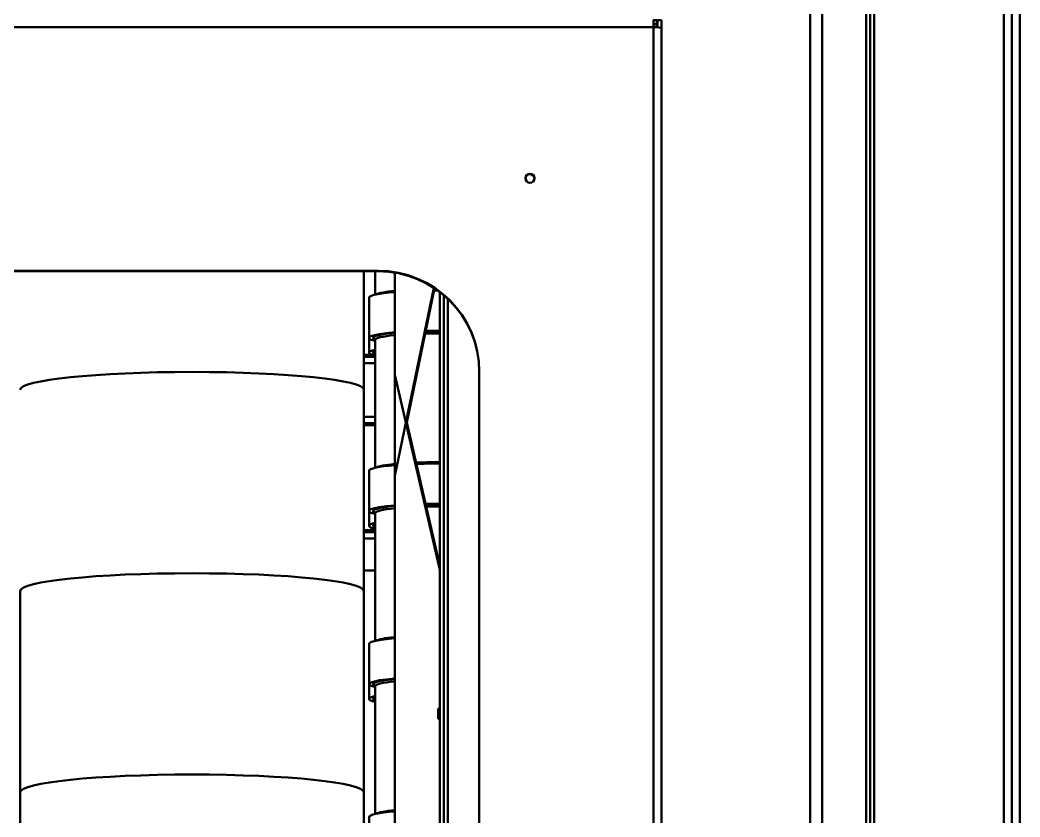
# Model space of a CAD drawing. Header units: millimetres. Extents: x 4915 to 15267, y 4787 to 10268.
# Drawn here: x 9588.2 to 10082.4, y 7320.6 to 7714.4 of the extents above; entities that cross this region are included whole.
import ezdxf

# ---------------------------------------------------------------- set-up
doc = ezdxf.new("R2010")
doc.units = ezdxf.units.MM
doc.layers.add('外形線', color=7, linetype='Continuous', lineweight=50)

msp = doc.modelspace()

# ---------------------------------------------------------------- linework, layer by layer
at = {"layer": '外形線'}
for p, q in [((9978.71, 5261.87), (9978.71, 7935.67)), ((9984.71, 7935.04), (9984.71, 5261.87)), ((10006.41, 7868.6), (10006.41, 5198.31)), ((10008.41, 7868.6), (10008.41, 5198.31)), ((10010.41, 7865.88), (10010.41, 5195.59)), ((10074.41, 5195.59), (10074.41, 7865.88)), ((10078.41, 7865.46), (10078.41, 5195.17)), ((10082.41, 7863.79), (10082.41, 5211.97)), ((9901.21, 7710.82), (9127.21, 7710.82)), ((9901.21, 7714.41), (9901.21, 7710.82)), ((9901.21, 7714.38), (9903.01, 7714.38)), ((9903.01, 7712.4), (9901.21, 7712.4)), ((9901.21, 5331.93), (9901.21, 7710.82)), ((9903.01, 7714.38), (9903.01, 7712.4)), ((9903.01, 7712.4), (9903.01, 7710.78)), ((9903.21, 7714.38), (9905.21, 7714.38)), ((9903.21, 7710.77), (9903.21, 7714.38)), ((9905.21, 7710.41), (9905.21, 7714.38)), ((9905.21, 5331.51), (9905.21, 7710.41)), ((9263.21, 7590.49), (9765.21, 7590.49)), ((9765.21, 7590.28), (9263.21, 7590.28)), ((9758.22, 7590.28), (9758.22, 7531.63)), ((9763.71, 7578.69), (9763.71, 7590.28)), ((9765.21, 7590.49), (9765.21, 7590.28)), ((9773.51, 7489.11), (9773.51, 7589.59)), ((9792.66, 7582.12), (9773.51, 7489.11)), ((9779.41, 7515.49), (9793.07, 7581.84)), ((9760.71, 7557.34), (9760.71, 7577.23)), ((9795.71, 6606.29), (9795.71, 7579.96)), ((9797.71, 6607.9), (9797.71, 7578.34)), ((9799.71, 7576.54), (9799.71, 6609.7)), ((9760.71, 7550.02), (9760.71, 7557.34)), ((9763.71, 7493.16), (9763.71, 7556.34)), ((9762.4, 7548.91), (9758.22, 7548.91)), ((9763.71, 7547.91), (9758.22, 7547.91)), ((9763.71, 7544.91), (9758.22, 7544.91)), ((9773.51, 7539.1), (9795.71, 7442.75)), ((9773.51, 7180.81), (9773.51, 7539.1)), ((9815.21, 7540.76), (9815.21, 6645.69)), ((9758.22, 7531.63), (9758.22, 7432.18)), ((9758.22, 7518.28), (9763.71, 7518.28)), ((9758.22, 7515.28), (9763.71, 7515.28)), ((9758.22, 7514.28), (9763.71, 7514.28)), ((9795.71, 7444.74), (9779.41, 7515.49)), ((9760.71, 7471.81), (9760.71, 7491.7)), ((9760.71, 7464.49), (9760.71, 7471.81)), ((9763.71, 7407.63), (9763.71, 7470.81)), ((9758.22, 7462.28), (9763.71, 7462.28)), ((9758.22, 7461.28), (9763.71, 7461.28)), ((9758.22, 7458.28), (9763.71, 7458.28)), ((9758.22, 7442.41), (9763.71, 7442.41)), ((9588.22, 7432.18), (9588.22, 7332.72)), ((9758.22, 7432.18), (9758.22, 7332.72)), ((9760.71, 7386.28), (9760.71, 7406.17)), ((9760.71, 7378.96), (9760.71, 7386.28)), ((9763.71, 7322.1), (9763.71, 7385.28)), ((9795.71, 7374.29), (9794.92, 7374.09)), ((9794.92, 7369.09), (9795.71, 7369.3)), ((9588.22, 7332.72), (9588.22, 7233.27)), ((9758.22, 7332.72), (9758.22, 7233.27)), ((9760.71, 7300.75), (9760.71, 7320.64))]:
    msp.add_line(p, q, dxfattribs=at).dxf.unprotected_set("ltscale", 0)
for points in [[(9763.71, 7556.34), (9763.71, 7556.37), (9763.71, 7556.39), (9763.71, 7556.42), (9763.71, 7556.44), (9763.7, 7556.47), (9763.7, 7556.49), (9763.69, 7556.51), (9763.68, 7556.53), (9763.68, 7556.55), (9763.67, 7556.57), (9763.66, 7556.59), (9763.65, 7556.6), (9763.65, 7556.62), (9763.64, 7556.63), (9763.63, 7556.64), (9763.63, 7556.66), (9763.62, 7556.67), (9763.61, 7556.68), (9763.61, 7556.68), (9763.6, 7556.69), (9763.6, 7556.69), (9763.6, 7556.7), (9763.59, 7556.7), (9763.59, 7556.7)], [(9763.71, 7549.02), (9763.71, 7549.05), (9763.71, 7549.08), (9763.71, 7549.1), (9763.71, 7549.13), (9763.7, 7549.15), (9763.7, 7549.17), (9763.69, 7549.19), (9763.68, 7549.21), (9763.68, 7549.23), (9763.67, 7549.25), (9763.66, 7549.27), (9763.65, 7549.29), (9763.65, 7549.3), (9763.64, 7549.32), (9763.63, 7549.33), (9763.63, 7549.34), (9763.62, 7549.35), (9763.61, 7549.36), (9763.61, 7549.37), (9763.6, 7549.37), (9763.6, 7549.38), (9763.6, 7549.38), (9763.59, 7549.38), (9763.59, 7549.38)], [(9763.71, 7470.81), (9763.71, 7470.84), (9763.71, 7470.87), (9763.71, 7470.89), (9763.71, 7470.92), (9763.7, 7470.94), (9763.7, 7470.96), (9763.69, 7470.98), (9763.68, 7471), (9763.68, 7471.02), (9763.67, 7471.04), (9763.66, 7471.06), (9763.65, 7471.07), (9763.65, 7471.09), (9763.64, 7471.1), (9763.63, 7471.12), (9763.63, 7471.13), (9763.62, 7471.14), (9763.61, 7471.15), (9763.61, 7471.15), (9763.6, 7471.16), (9763.6, 7471.17), (9763.6, 7471.17), (9763.59, 7471.17), (9763.59, 7471.17)], [(9763.71, 7463.5), (9763.71, 7463.52), (9763.71, 7463.55), (9763.71, 7463.57), (9763.71, 7463.6), (9763.7, 7463.62), (9763.7, 7463.64), (9763.69, 7463.67), (9763.68, 7463.69), (9763.68, 7463.71), (9763.67, 7463.72), (9763.66, 7463.74), (9763.65, 7463.76), (9763.65, 7463.77), (9763.64, 7463.79), (9763.63, 7463.8), (9763.63, 7463.81), (9763.62, 7463.82), (9763.61, 7463.83), (9763.61, 7463.84), (9763.6, 7463.84), (9763.6, 7463.85), (9763.6, 7463.85), (9763.59, 7463.85), (9763.59, 7463.85)], [(9763.71, 7385.28), (9763.71, 7385.31), (9763.71, 7385.34), (9763.71, 7385.36), (9763.71, 7385.39), (9763.7, 7385.41), (9763.7, 7385.43), (9763.69, 7385.45), (9763.68, 7385.47), (9763.68, 7385.49), (9763.67, 7385.51), (9763.66, 7385.53), (9763.65, 7385.55), (9763.65, 7385.56), (9763.64, 7385.57), (9763.63, 7385.59), (9763.63, 7385.6), (9763.62, 7385.61), (9763.61, 7385.62), (9763.61, 7385.63), (9763.6, 7385.63), (9763.6, 7385.64), (9763.6, 7385.64), (9763.59, 7385.64), (9763.59, 7385.64)], [(9763.71, 7377.97), (9763.71, 7377.99), (9763.71, 7378.02), (9763.71, 7378.04), (9763.71, 7378.07), (9763.7, 7378.09), (9763.7, 7378.12), (9763.69, 7378.14), (9763.68, 7378.16), (9763.68, 7378.18), (9763.67, 7378.2), (9763.66, 7378.21), (9763.65, 7378.23), (9763.65, 7378.24), (9763.64, 7378.26), (9763.63, 7378.27), (9763.63, 7378.28), (9763.62, 7378.29), (9763.61, 7378.3), (9763.61, 7378.31), (9763.6, 7378.31), (9763.6, 7378.32), (9763.6, 7378.32), (9763.59, 7378.32), (9763.59, 7378.33)], [(9795.71, 7368.86), (9795.68, 7368.88), (9795.65, 7368.89), (9795.61, 7368.9), (9795.58, 7368.92), (9795.54, 7368.93), (9795.51, 7368.94), (9795.48, 7368.95), (9795.44, 7368.96), (9795.41, 7368.97), (9795.38, 7368.99), (9795.34, 7369), (9795.31, 7369.01), (9795.28, 7369.01), (9795.25, 7369.02), (9795.21, 7369.03), (9795.18, 7369.04), (9795.15, 7369.05), (9795.11, 7369.06), (9795.08, 7369.06), (9795.05, 7369.07), (9795.02, 7369.08), (9794.98, 7369.08), (9794.95, 7369.09), (9794.92, 7369.09)]]:
    msp.add_lwpolyline(points, dxfattribs=at).dxf.unprotected_set("ltscale", 0)
for centre, major_axis, ratio, start_param, end_param in [((9901.21, 7710.41), (4, 0), 0.104528, 0, 1.570796), ((9840.21, 7636.03), (2.25, 0.1), 0.994546, 0, 3.048133), ((9765.21, 7540.76), (50, 0), 0.994522, 0, 1.570796), ((9765.21, 7540.55), (50, 0), 0.994522, 0, 1.570796), ((9794.71, 7578.22), (-31, 0), 0.104528, 4.746972, 4.767944), ((9794.71, 7577.23), (-34, 0), 0.104528, 5.38572, 6.283185), ((9794.71, 7578.22), (-31, 0), 0.104528, 5.46554, 6.105134), ((9794.71, 7577.23), (34, 0), 0.104528, 1.573988, 1.625576), ((9794.71, 7557.34), (-34, 0), 0.104528, 5.38572, 6.706421), ((9794.71, 7557.34), (-32, 0), 0.104528, 5.436631, 6.530775), ((9794.71, 7556.34), (-31, 0), 0.104528, 5.46554, 6.283185), ((9794.71, 7556.34), (31, 0), 0.104528, 1.570796, 1.773426), ((9794.71, 7557.34), (-32, 0), 0.104528, 4.712389, 4.901354), ((9794.71, 7557.34), (34, 0), 0.104528, 1.570796, 1.74721), ((9794.71, 7557.34), (34, 0), 0.104528, 1.54138, 1.570796), ((9794.71, 7557.34), (-32, 0), 0.104528, 4.681134, 4.712389), ((9794.71, 7556.34), (31, 0), 0.104528, 1.538533, 1.570796), ((9794.71, 7550.02), (-34, 0), 0.104528, 5.859949, 6.706421), ((9794.71, 7550.02), (-32, 0), 0.104528, 6.03253, 6.530775), ((9673.22, 7531.63), (-85, 0), 0.104528, 3.141593, 6.283185), ((9673.22, 7531.63), (-85, 0), 0.104528, 3.141593, 6.283185), ((9794.71, 7491.7), (-34, 0), 0.104528, 5.38572, 6.283185), ((9794.71, 7492.69), (-31, 0), 0.104528, 5.46554, 6.105134), ((9794.71, 7492.69), (-31, 0), 0.104528, 4.712389, 5.066503), ((9794.71, 7491.7), (34, 0), 0.104528, 1.570796, 1.887789), ((9794.71, 7492.69), (-31, 0), 0.104528, 4.680125, 4.712389), ((9794.71, 7491.7), (34, 0), 0.104528, 1.54138, 1.570796), ((9794.71, 7471.81), (-34, 0), 0.104528, 5.38572, 6.706421), ((9794.71, 7471.81), (-32, 0), 0.104528, 5.436631, 6.530775), ((9794.71, 7470.81), (-31, 0), 0.104528, 5.46554, 6.283185), ((9794.71, 7471.81), (34, 0), 0.104528, 1.570796, 1.749465), ((9794.71, 7471.81), (-32, 0), 0.104528, 4.712389, 4.900804), ((9794.71, 7470.81), (31, 0), 0.104528, 1.570796, 1.75707), ((9794.71, 7471.81), (34, 0), 0.104528, 1.54138, 1.570796), ((9794.71, 7471.81), (-32, 0), 0.104528, 4.681134, 4.712389), ((9794.71, 7470.81), (31, 0), 0.104528, 1.538533, 1.570796), ((9794.71, 7464.49), (-34, 0), 0.104528, 5.859949, 6.706421), ((9794.71, 7464.49), (-32, 0), 0.104528, 6.03253, 6.530775), ((9673.22, 7432.18), (-85, 0), 0.104528, 3.141593, 6.283185), ((9673.22, 7432.18), (-85, 0), 0.104528, 3.141593, 6.283185), ((9794.71, 7406.17), (-34, 0), 0.104528, 5.38572, 6.283185), ((9794.71, 7407.16), (-31, 0), 0.104528, 5.46554, 6.105134), ((9794.71, 7386.28), (-34, 0), 0.104528, 5.38572, 6.706421), ((9794.71, 7386.28), (-32, 0), 0.104528, 5.436631, 6.530775), ((9794.71, 7385.28), (-31, 0), 0.104528, 5.46554, 6.283185), ((9794.71, 7378.96), (-34, 0), 0.104528, 5.859949, 6.706421), ((9794.71, 7378.96), (-32, 0), 0.104528, 6.03253, 6.530775), ((9815.42, 7370.72), (5.57, -21.54), 0.922105, 4.325779, 4.55192), ((9673.22, 7332.72), (-85, 0), 0.104528, 3.141593, 6.283185), ((9673.22, 7332.72), (-85, 0), 0.104528, 3.141593, 6.283185), ((9794.71, 7320.64), (-34, 0), 0.104528, 5.38572, 6.283185), ((9794.71, 7321.63), (-31, 0), 0.104528, 5.46554, 6.105134)]:
    msp.add_ellipse(centre, major_axis=major_axis, ratio=ratio, start_param=start_param, end_param=end_param, dxfattribs=at).dxf.unprotected_set("ltscale", 0)
msp.add_ellipse((9840.21, 7636.24), major_axis=(-2.25, 0), ratio=0.994522, dxfattribs=at).dxf.unprotected_set("ltscale", 0)

doc.saveas('drawing.dxf')
